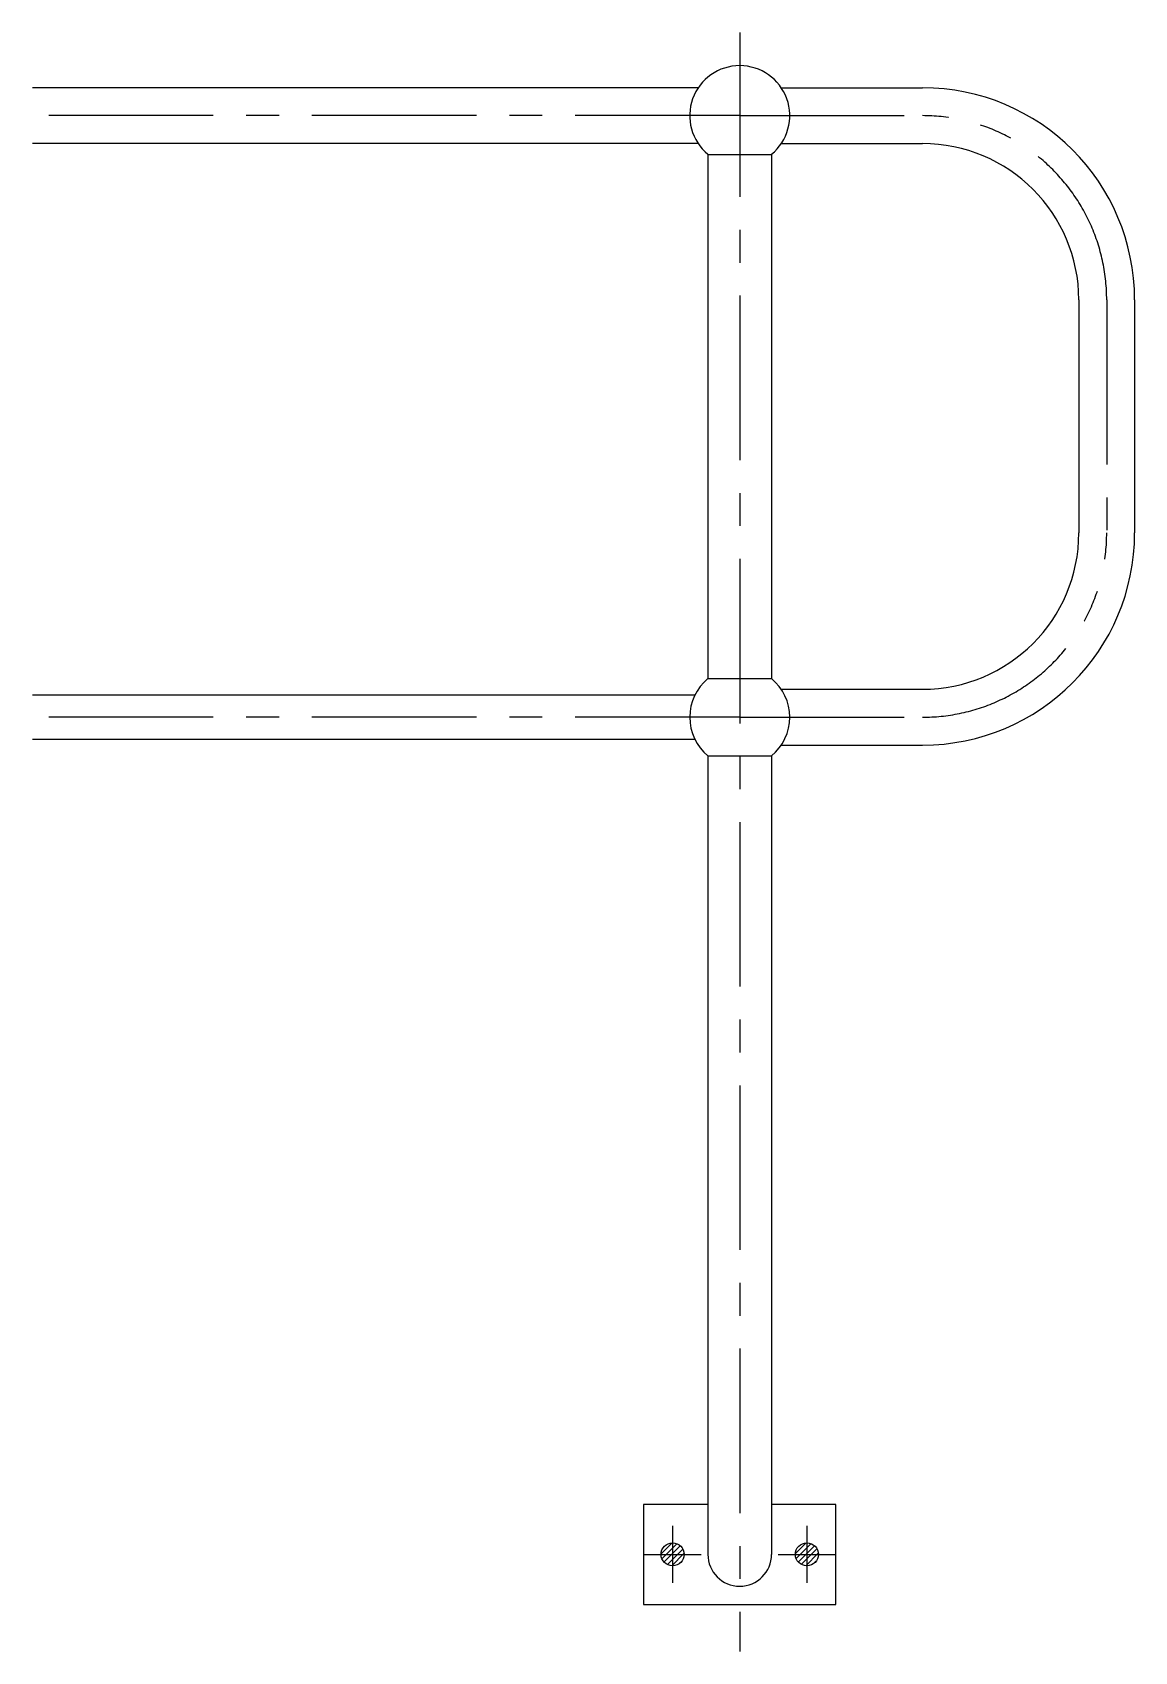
# Model space of a CAD drawing. Extents: x 4054 to 4891, y 2100 to 3330.
import ezdxf

# ---------------------------------------------------------------- set-up
doc = ezdxf.new("R2010")
doc.units = 0
doc.header["$LTSCALE"] = 100
doc.linetypes.add('CENTER', pattern=[2, 1.25, -0.25, 0.25, -0.25])
doc.layers.get('0').update_dxf_attribs({"linetype": 'CONTINUOUS'})
doc.layers.add('CEN', color=7, linetype='CENTER')

msp = doc.modelspace()

# ---------------------------------------------------------------- linework, layer by layer
for p, q in [((4559.4, 3287.6), (4053.5, 3287.6)), ((4622.4, 3287.6), (4729.7, 3287.6)), ((4559.4, 3245.2), (4053.5, 3245.2)), ((4566.7, 3237), (4615, 3237)), ((4566.7, 3237), (4566.7, 2838.7)), ((4615, 3237), (4615, 2838.7)), ((4622.4, 3245.2), (4729.7, 3245.2)), ((4848.5, 3126.4), (4848.5, 2949.4)), ((4890.9, 3126.4), (4890.9, 2949.4)), ((4566.7, 2838.7), (4615, 2838.7)), ((4622.4, 2830.6), (4729.7, 2830.6)), ((4556.8, 2826.2), (4053.5, 2826.2)), ((4556.8, 2792.5), (4053.5, 2792.5)), ((4622.4, 2788.2), (4729.7, 2788.2)), ((4566.7, 2780), (4615, 2780)), ((4566.7, 2780), (4566.7, 2173.4)), ((4615, 2780), (4615, 2173.4)), ((4566.7, 2211.4), (4517.9, 2211.4)), ((4517.9, 2211.4), (4517.9, 2135.4)), ((4663.9, 2211.4), (4615, 2211.4)), ((4663.9, 2135.4), (4663.9, 2211.4)), ((4539.9, 2195.1), (4539.9, 2151.7)), ((4641.9, 2195.1), (4641.9, 2151.7)), ((4539.3, 2181.9), (4531.2, 2173.8)), ((4531.9, 2170.2), (4543, 2181.3)), ((4545.7, 2179.8), (4533.6, 2167.6)), ((4536, 2165.8), (4547.6, 2177.4)), ((4641.2, 2181.9), (4633.3, 2174)), ((4633.8, 2170.3), (4644.9, 2181.4)), ((4647.6, 2179.9), (4635.5, 2167.7)), ((4637.8, 2165.9), (4649.5, 2177.5)), ((4518.2, 2173.4), (4561.6, 2173.4)), ((4548.5, 2174.1), (4539.3, 2164.8)), ((4545, 2166.4), (4546, 2167.4)), ((4620.2, 2173.4), (4663.6, 2173.4)), ((4650.5, 2174.2), (4641.1, 2164.8)), ((4646.7, 2166.2), (4648.7, 2168.2)), ((4517.9, 2135.4), (4663.9, 2135.4))]:
    msp.add_line(p, q)
for centre in [(4539.9, 2173.4), (4641.9, 2173.4)]:
    msp.add_circle(centre, 8.75)
for centre, radius, start, end in [((4590.9, 3266.4), 38, 309.459, 230.541), ((4729.7, 3126.4), 161.2, 0, 90), ((4729.7, 3126.4), 118.8, 0, 90), ((4729.7, 2949.4), 161.2, 270, 0), ((4729.7, 2949.4), 118.8, 270, 0), ((4590.9, 2809.4), 38, 129.4591, 230.541), ((4590.9, 2809.4), 38, 309.459, 50.5409), ((4590.9, 2173.4), 24.2, 180, 0)]:
    msp.add_arc(centre, radius, start, end)
at = {"layer": 'CEN'}
for p, q in [((4590.9, 3329.7), (4590.9, 2099.5)), ((4590.9, 3266.4), (4053.5, 3266.4)), ((4590.9, 3266.4), (4729.7, 3266.4)), ((4869.7, 3126.4), (4869.7, 2949.4)), ((4590.9, 2809.4), (4053.5, 2809.4)), ((4590.9, 2809.4), (4729.7, 2809.4))]:
    msp.add_line(p, q, dxfattribs=at)
for centre, start, end in [((4729.7, 3126.4), 0, 90), ((4729.7, 2949.4), 270, 0)]:
    msp.add_arc(centre, 140, start, end, dxfattribs=at)

doc.saveas('drawing.dxf')
